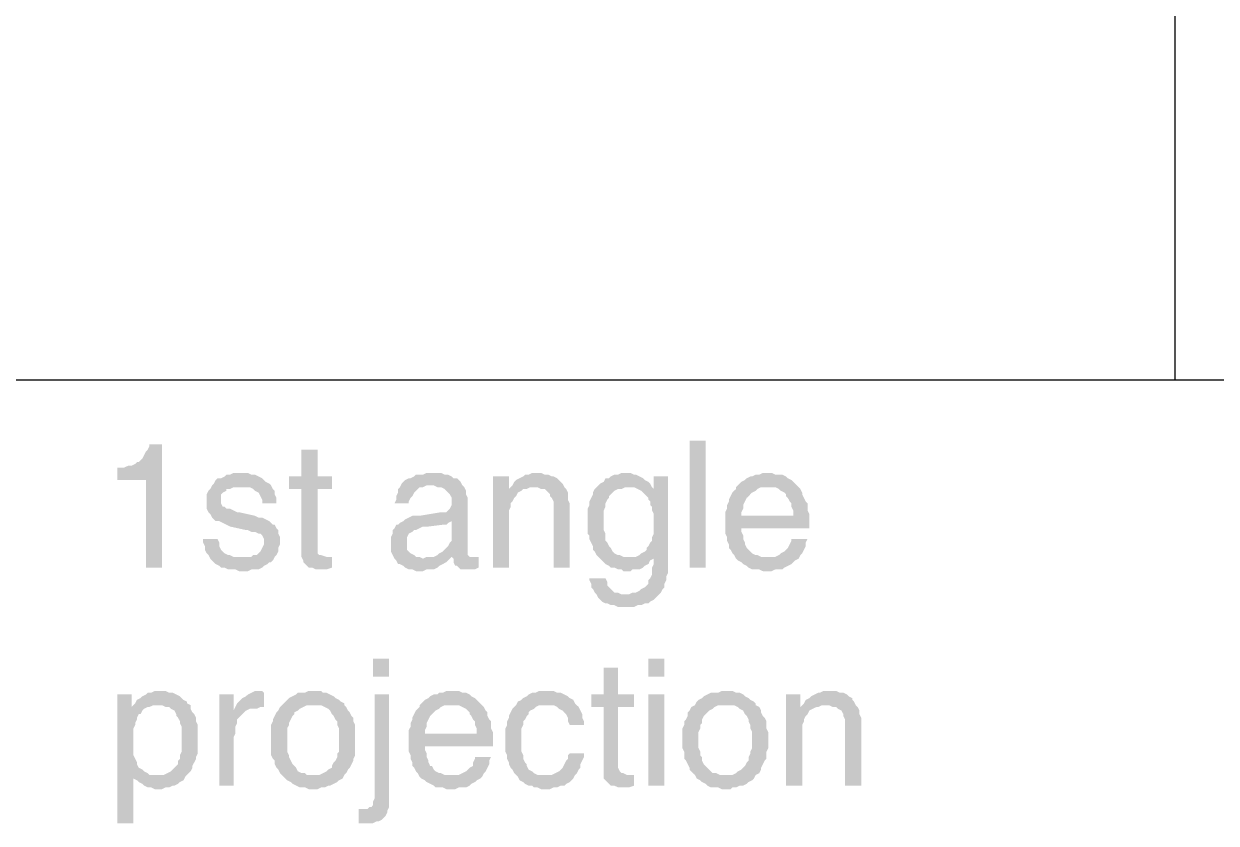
# Model space of a CAD drawing. Header units: millimetres. Extents: x 7018 to 13530, y 4187 to 5692.
# Drawn here: x 13427.68 to 13457.77, y 4975.72 to 4995.91 of the extents above; entities that cross this region are included whole.
import ezdxf

# ---------------------------------------------------------------- set-up
doc = ezdxf.new("R2010")
doc.units = ezdxf.units.MM

msp = doc.modelspace()

# ---------------------------------------------------------------- hatches: boundary and pattern name
at = {"transparency": 33554559}
for points in [[(13431.164, 4985.287), (13430.848, 4985.287), (13430.848, 4985.242), (13430.803, 4985.152), (13430.758, 4985.107), (13430.713, 4985.016), (13430.668, 4984.926), (13430.623, 4984.881), (13430.577, 4984.836), (13430.532, 4984.836), (13430.487, 4984.791), (13430.397, 4984.746), (13430.307, 4984.746), (13430.216, 4984.701), (13430.036, 4984.701), (13430.036, 4984.385), (13430.758, 4984.385), (13430.758, 4982.173), (13431.164, 4982.173)], [(13444.478, 4982.173), (13444.478, 4985.378), (13444.884, 4985.378), (13444.884, 4982.173)], [(13435.091, 4985.152), (13434.684, 4985.152), (13434.684, 4984.475), (13434.369, 4984.475), (13434.369, 4984.159), (13434.684, 4984.159), (13434.684, 4982.444), (13434.73, 4982.354), (13434.73, 4982.309), (13434.775, 4982.263), (13434.82, 4982.218), (13434.865, 4982.173), (13434.955, 4982.173), (13435.046, 4982.128), (13435.316, 4982.128), (13435.452, 4982.173), (13435.452, 4982.444), (13435.316, 4982.444), (13435.181, 4982.489), (13435.136, 4982.489), (13435.091, 4982.534), (13435.091, 4984.159), (13435.452, 4984.159), (13435.452, 4984.475), (13435.091, 4984.475)], [(13433.15, 4984.565), (13432.969, 4984.565), (13432.879, 4984.52), (13432.789, 4984.52), (13432.744, 4984.475), (13432.654, 4984.43), (13432.563, 4984.43), (13432.518, 4984.385), (13432.473, 4984.294), (13432.428, 4984.249), (13432.383, 4984.159), (13432.338, 4984.114), (13432.292, 4984.024), (13432.292, 4983.662), (13432.338, 4983.572), (13432.383, 4983.527), (13432.428, 4983.437), (13432.473, 4983.392), (13432.518, 4983.347), (13432.608, 4983.347), (13432.699, 4983.301), (13432.789, 4983.256), (13432.879, 4983.211), (13433.285, 4983.121), (13433.331, 4983.121), (13433.421, 4983.076), (13433.511, 4983.076), (13433.601, 4983.031), (13433.646, 4983.031), (13433.692, 4982.986), (13433.737, 4982.895), (13433.737, 4982.76), (13433.692, 4982.67), (13433.646, 4982.579), (13433.601, 4982.534), (13433.556, 4982.489), (13433.466, 4982.489), (13433.421, 4982.444), (13433.195, 4982.444), (13432.383, 4982.399), (13432.428, 4982.354), (13432.473, 4982.309), (13432.518, 4982.263), (13432.608, 4982.218), (13432.654, 4982.173), (13432.744, 4982.173), (13432.834, 4982.128), (13433.015, 4982.128), (13433.105, 4982.083), (13433.331, 4982.083), (13433.421, 4982.128), (13433.601, 4982.128), (13433.692, 4982.173), (13433.737, 4982.218), (13433.827, 4982.263), (13433.872, 4982.309), (13433.917, 4982.309), (13433.962, 4982.354), (13434.008, 4982.444), (13434.053, 4982.489), (13434.098, 4982.579), (13434.098, 4982.67), (13434.143, 4982.76), (13434.143, 4982.85), (13434.143, 4982.94), (13434.098, 4983.031), (13434.098, 4983.121), (13434.053, 4983.166), (13434.008, 4983.256), (13433.962, 4983.256), (13433.917, 4983.301), (13433.872, 4983.347), (13433.782, 4983.392), (13433.692, 4983.437), (13433.601, 4983.437), (13433.511, 4983.482), (13433.105, 4983.572), (13433.06, 4983.572), (13432.969, 4983.617), (13432.879, 4983.662), (13432.789, 4983.662), (13432.744, 4983.708), (13432.699, 4983.708), (13432.654, 4983.798), (13432.654, 4984.024), (13432.699, 4984.069), (13432.789, 4984.114), (13432.789, 4984.159), (13432.879, 4984.159), (13432.969, 4984.204), (13433.15, 4984.204), (13433.917, 4984.249), (13433.872, 4984.294), (13433.782, 4984.339), (13433.737, 4984.385), (13433.692, 4984.43), (13433.601, 4984.475), (13433.511, 4984.52), (13433.421, 4984.52), (13433.331, 4984.565), (13433.24, 4984.565)], [(13438.024, 4984.565), (13437.844, 4984.565), (13437.753, 4984.52), (13437.573, 4984.52), (13437.528, 4984.475), (13437.438, 4984.43), (13437.392, 4984.43), (13437.302, 4984.385), (13437.257, 4984.339), (13437.212, 4984.294), (13437.167, 4984.204), (13437.122, 4984.159), (13437.122, 4984.069), (13437.076, 4983.978), (13437.076, 4983.888), (13437.031, 4983.798), (13437.392, 4983.798), (13437.392, 4983.843), (13437.438, 4983.933), (13437.483, 4983.978), (13437.528, 4984.069), (13437.573, 4984.114), (13437.618, 4984.159), (13437.663, 4984.204), (13437.753, 4984.204), (13437.844, 4984.249), (13438.746, 4984.249), (13438.701, 4984.339), (13438.656, 4984.385), (13438.611, 4984.43), (13438.521, 4984.43), (13438.476, 4984.475), (13438.385, 4984.52), (13438.295, 4984.52), (13438.205, 4984.565), (13438.115, 4984.565)], [(13440.642, 4984.565), (13440.507, 4984.565), (13440.416, 4984.52), (13440.326, 4984.52), (13440.281, 4984.475), (13440.191, 4984.43), (13440.1, 4984.385), (13440.055, 4984.339), (13440.01, 4984.249), (13439.92, 4984.159), (13440.236, 4984.114), (13440.281, 4984.159), (13440.371, 4984.159), (13440.461, 4984.204), (13441.319, 4984.204), (13441.274, 4984.294), (13441.229, 4984.339), (13441.184, 4984.385), (13441.138, 4984.43), (13441.048, 4984.475), (13441.003, 4984.475), (13440.913, 4984.52), (13440.822, 4984.52), (13440.732, 4984.565)], [(13442.899, 4984.565), (13442.763, 4984.565), (13442.673, 4984.52), (13442.583, 4984.52), (13442.492, 4984.475), (13442.447, 4984.43), (13442.357, 4984.43), (13442.312, 4984.339), (13442.222, 4984.294), (13442.176, 4984.249), (13442.131, 4984.204), (13443.079, 4984.204), (13443.169, 4984.159), (13443.26, 4984.114), (13443.576, 4984.159), (13443.53, 4984.204), (13443.53, 4984.204), (13443.485, 4984.294), (13443.44, 4984.339), (13443.35, 4984.385), (13443.305, 4984.43), (13443.214, 4984.475), (13443.124, 4984.52), (13443.079, 4984.52), (13442.989, 4984.565)], [(13446.464, 4984.565), (13446.329, 4984.565), (13446.238, 4984.52), (13446.148, 4984.52), (13446.058, 4984.475), (13446.013, 4984.475), (13445.922, 4984.43), (13445.877, 4984.385), (13445.787, 4984.339), (13445.742, 4984.294), (13445.652, 4984.204), (13446.645, 4984.204), (13446.735, 4984.159), (13446.78, 4984.114), (13446.87, 4984.069), (13446.915, 4984.024), (13446.915, 4983.978), (13446.96, 4983.933), (13447.006, 4983.843), (13447.051, 4983.798), (13447.051, 4983.708), (13447.096, 4983.617), (13447.096, 4983.482), (13445.381, 4983.482), (13445.381, 4983.031), (13445.426, 4982.94), (13445.426, 4982.85), (13445.471, 4982.76), (13445.471, 4982.67), (13445.516, 4982.624), (13445.561, 4982.534), (13445.606, 4982.489), (13445.652, 4982.399), (13446.464, 4982.444), (13446.283, 4982.444), (13446.193, 4982.489), (13446.148, 4982.489), (13446.058, 4982.534), (13446.013, 4982.579), (13445.922, 4982.67), (13445.922, 4982.67), (13445.877, 4982.76), (13445.877, 4982.805), (13445.832, 4982.895), (13445.832, 4982.986), (13445.787, 4983.076), (13445.787, 4983.166), (13447.502, 4983.166), (13447.502, 4983.527), (13447.457, 4983.617), (13447.457, 4983.798), (13447.412, 4983.843), (13447.367, 4983.933), (13447.321, 4984.024), (13447.321, 4984.069), (13447.276, 4984.159), (13447.231, 4984.204), (13447.186, 4984.249), (13447.096, 4984.339), (13447.051, 4984.385), (13446.96, 4984.43), (13446.915, 4984.475), (13446.825, 4984.52), (13446.645, 4984.52), (13446.554, 4984.565)], [(13439.92, 4984.475), (13439.514, 4984.475), (13439.514, 4982.173), (13439.92, 4982.173), (13439.92, 4983.392), (13439.92, 4983.617), (13439.965, 4983.708), (13439.965, 4983.798), (13440.01, 4983.843), (13440.055, 4983.933), (13440.1, 4983.978), (13440.1, 4983.978), (13440.145, 4984.069), (13440.236, 4984.114), (13439.92, 4984.159)], [(13443.937, 4984.475), (13443.576, 4984.475), (13443.576, 4984.159), (13443.26, 4984.114), (13443.305, 4984.069), (13443.35, 4984.024), (13443.44, 4983.933), (13443.44, 4983.888), (13443.485, 4983.843), (13443.485, 4983.753), (13443.53, 4983.708), (13443.53, 4983.617), (13443.576, 4983.527), (13443.576, 4983.031), (13443.53, 4982.94), (13443.53, 4982.85), (13443.485, 4982.805), (13443.44, 4982.715), (13443.395, 4982.67), (13443.395, 4982.624), (13443.35, 4982.579), (13443.26, 4982.534), (13443.214, 4982.489), (13443.124, 4982.444), (13442.944, 4982.444), (13443.576, 4982.399), (13443.576, 4982.263), (13443.53, 4982.173), (13443.53, 4981.993), (13443.485, 4981.902), (13443.44, 4981.857), (13443.44, 4981.767), (13443.395, 4981.722), (13443.35, 4981.677), (13443.26, 4981.632), (13443.214, 4981.586), (13443.124, 4981.541), (13443.034, 4981.541), (13442.944, 4981.496), (13442.853, 4981.496), (13443.711, 4981.496), (13443.756, 4981.541), (13443.801, 4981.632), (13443.846, 4981.677), (13443.846, 4981.767), (13443.891, 4981.857), (13443.891, 4981.947), (13443.937, 4982.038), (13443.937, 4982.309)], [(13433.917, 4984.249), (13433.15, 4984.204), (13433.376, 4984.204), (13433.466, 4984.159), (13433.511, 4984.114), (13433.511, 4984.114), (13433.601, 4984.069), (13433.646, 4983.978), (13433.692, 4983.888), (13433.692, 4983.798), (13434.053, 4983.798), (13434.053, 4983.933), (13434.008, 4984.024), (13434.008, 4984.114), (13433.962, 4984.159)], [(13438.746, 4984.249), (13437.934, 4984.249), (13438.024, 4984.249), (13438.115, 4984.204), (13438.205, 4984.204), (13438.295, 4984.159), (13438.34, 4984.114), (13438.385, 4984.069), (13438.43, 4984.024), (13438.476, 4983.933), (13438.476, 4983.753), (13438.43, 4983.662), (13438.385, 4983.617), (13438.34, 4983.572), (13438.205, 4983.572), (13437.663, 4983.482), (13437.483, 4983.482), (13437.392, 4983.437), (13437.302, 4983.392), (13437.257, 4983.347), (13438.476, 4983.347), (13438.476, 4982.94), (13438.476, 4982.85), (13438.43, 4982.805), (13438.385, 4982.715), (13438.34, 4982.67), (13438.25, 4982.579), (13438.25, 4982.579), (13438.16, 4982.534), (13438.115, 4982.489), (13438.024, 4982.444), (13437.844, 4982.444), (13437.753, 4982.399), (13437.031, 4982.399), (13437.076, 4982.354), (13437.122, 4982.263), (13437.167, 4982.263), (13437.257, 4982.218), (13437.302, 4982.173), (13437.392, 4982.128), (13437.483, 4982.128), (13437.573, 4982.083), (13437.753, 4982.083), (13437.844, 4982.128), (13438.024, 4982.128), (13438.115, 4982.173), (13438.16, 4982.218), (13438.25, 4982.263), (13438.34, 4982.309), (13438.385, 4982.354), (13438.43, 4982.399), (13438.476, 4982.444), (13438.927, 4982.444), (13438.882, 4982.489), (13438.882, 4983.933), (13438.837, 4984.024), (13438.837, 4984.114), (13438.792, 4984.204)], [(13441.319, 4984.204), (13440.552, 4984.204), (13440.642, 4984.204), (13440.732, 4984.159), (13440.822, 4984.159), (13440.868, 4984.114), (13440.913, 4984.069), (13440.958, 4984.024), (13440.958, 4983.978), (13441.003, 4983.933), (13441.048, 4983.843), (13441.048, 4982.173), (13441.454, 4982.173), (13441.454, 4983.798), (13441.409, 4983.888), (13441.409, 4984.069), (13441.364, 4984.159)], [(13442.131, 4984.204), (13442.086, 4984.159), (13442.041, 4984.069), (13442.041, 4984.024), (13441.996, 4983.933), (13441.951, 4983.843), (13441.951, 4983.753), (13441.906, 4983.662), (13441.906, 4983.031), (13441.951, 4982.986), (13441.951, 4982.895), (13441.996, 4982.805), (13442.041, 4982.715), (13442.041, 4982.624), (13442.086, 4982.579), (13442.131, 4982.489), (13442.176, 4982.444), (13442.222, 4982.399), (13442.312, 4982.309), (13442.357, 4982.263), (13442.447, 4982.218), (13442.492, 4982.173), (13442.583, 4982.173), (13442.673, 4982.128), (13442.763, 4982.128), (13442.808, 4982.083), (13442.989, 4982.083), (13443.034, 4982.128), (13443.214, 4982.128), (13443.305, 4982.173), (13443.35, 4982.218), (13443.44, 4982.263), (13443.485, 4982.354), (13443.576, 4982.399), (13443.576, 4982.399), (13442.944, 4982.444), (13442.808, 4982.444), (13442.718, 4982.489), (13442.673, 4982.489), (13442.583, 4982.534), (13442.537, 4982.579), (13442.492, 4982.67), (13442.447, 4982.715), (13442.402, 4982.805), (13442.357, 4982.85), (13442.357, 4983.031), (13442.312, 4983.121), (13442.312, 4983.617), (13442.357, 4983.708), (13442.357, 4983.798), (13442.402, 4983.888), (13442.447, 4983.933), (13442.447, 4983.978), (13442.492, 4984.024), (13442.537, 4984.069), (13442.583, 4984.114), (13442.673, 4984.159), (13442.763, 4984.159), (13442.853, 4984.204), (13442.944, 4984.204)], [(13445.652, 4984.204), (13445.652, 4984.159), (13445.606, 4984.114), (13445.561, 4984.069), (13445.516, 4983.978), (13445.471, 4983.888), (13445.471, 4983.843), (13445.426, 4983.753), (13445.426, 4983.662), (13445.381, 4983.572), (13445.381, 4983.482), (13445.787, 4983.482), (13445.787, 4983.572), (13445.832, 4983.662), (13445.832, 4983.753), (13445.877, 4983.843), (13445.922, 4983.933), (13445.968, 4983.978), (13446.013, 4984.024), (13446.058, 4984.069), (13446.148, 4984.114), (13446.193, 4984.159), (13446.283, 4984.204), (13446.464, 4984.204)], [(13437.257, 4983.347), (13437.167, 4983.301), (13437.122, 4983.256), (13437.076, 4983.256), (13437.031, 4983.166), (13436.986, 4983.121), (13436.986, 4983.031), (13436.941, 4982.94), (13436.941, 4982.76), (13436.941, 4982.579), (13436.986, 4982.489), (13437.031, 4982.399), (13437.753, 4982.399), (13437.663, 4982.444), (13437.573, 4982.444), (13437.528, 4982.489), (13437.438, 4982.534), (13437.392, 4982.579), (13437.347, 4982.624), (13437.347, 4982.94), (13437.392, 4983.031), (13437.483, 4983.076), (13437.528, 4983.121), (13437.573, 4983.121), (13437.663, 4983.166), (13437.753, 4983.211), (13437.889, 4983.211), (13438.25, 4983.256), (13438.34, 4983.256), (13438.385, 4983.301), (13438.476, 4983.347)], [(13432.563, 4982.895), (13432.202, 4982.895), (13432.202, 4982.805), (13432.247, 4982.715), (13432.247, 4982.624), (13432.292, 4982.534), (13432.338, 4982.489), (13432.383, 4982.399), (13433.195, 4982.444), (13432.969, 4982.444), (13432.879, 4982.489), (13432.834, 4982.489), (13432.744, 4982.534), (13432.699, 4982.579), (13432.654, 4982.624), (13432.608, 4982.715), (13432.608, 4982.805)], [(13447.457, 4982.895), (13447.051, 4982.895), (13447.051, 4982.85), (13447.006, 4982.76), (13446.96, 4982.67), (13446.915, 4982.624), (13446.87, 4982.579), (13446.78, 4982.534), (13446.735, 4982.489), (13446.645, 4982.444), (13446.464, 4982.444), (13445.652, 4982.399), (13445.652, 4982.399), (13445.697, 4982.354), (13445.787, 4982.309), (13445.832, 4982.263), (13445.922, 4982.218), (13445.968, 4982.173), (13446.058, 4982.128), (13446.238, 4982.128), (13446.329, 4982.083), (13446.554, 4982.083), (13446.645, 4982.128), (13446.825, 4982.128), (13446.87, 4982.173), (13446.96, 4982.218), (13447.051, 4982.263), (13447.096, 4982.309), (13447.141, 4982.354), (13447.231, 4982.399), (13447.276, 4982.489), (13447.321, 4982.534), (13447.367, 4982.624), (13447.412, 4982.715), (13447.412, 4982.805)], [(13438.927, 4982.444), (13438.476, 4982.444), (13438.521, 4982.399), (13439.017, 4982.444), (13438.972, 4982.444)], [(13439.153, 4982.444), (13439.017, 4982.444), (13438.521, 4982.399), (13438.521, 4982.309), (13438.566, 4982.218), (13438.611, 4982.218), (13438.656, 4982.173), (13438.701, 4982.128), (13439.062, 4982.128), (13439.153, 4982.173)], [(13442.357, 4981.902), (13441.951, 4981.902), (13441.951, 4981.857), (13441.996, 4981.767), (13441.996, 4981.677), (13442.041, 4981.632), (13442.086, 4981.541), (13442.131, 4981.496), (13442.176, 4981.406), (13442.222, 4981.361), (13442.267, 4981.316), (13442.357, 4981.27), (13442.402, 4981.27), (13442.492, 4981.225), (13442.583, 4981.225), (13442.673, 4981.18), (13443.079, 4981.18), (13443.169, 4981.225), (13443.26, 4981.225), (13443.35, 4981.27), (13443.44, 4981.27), (13443.485, 4981.316), (13443.576, 4981.361), (13443.621, 4981.406), (13443.666, 4981.451), (13443.711, 4981.496), (13442.763, 4981.496), (13442.673, 4981.541), (13442.583, 4981.541), (13442.537, 4981.586), (13442.492, 4981.632), (13442.402, 4981.722), (13442.402, 4981.812)], [(13436.896, 4979.42), (13436.896, 4979.871), (13436.49, 4979.871), (13436.49, 4979.42)], [(13443.846, 4979.42), (13443.846, 4979.871), (13443.44, 4979.871), (13443.44, 4979.42)], [(13442.673, 4979.646), (13442.312, 4979.646), (13442.312, 4978.969), (13441.996, 4978.969), (13441.996, 4978.653), (13442.312, 4978.653), (13442.312, 4976.848), (13442.357, 4976.802), (13442.402, 4976.757), (13442.447, 4976.712), (13442.492, 4976.667), (13442.583, 4976.667), (13442.673, 4976.622), (13442.944, 4976.622), (13443.079, 4976.667), (13443.079, 4976.938), (13442.899, 4976.938), (13442.808, 4976.983), (13442.763, 4976.983), (13442.718, 4977.028), (13442.673, 4977.118), (13442.673, 4978.653), (13443.079, 4978.653), (13443.079, 4978.969), (13442.673, 4978.969)], [(13430.397, 4978.969), (13430.036, 4978.969), (13430.036, 4975.719), (13430.442, 4975.719), (13430.442, 4976.893), (13431.029, 4976.938), (13430.848, 4976.938), (13430.803, 4976.983), (13430.713, 4977.028), (13430.668, 4977.073), (13430.577, 4977.118), (13430.532, 4977.209), (13430.532, 4977.254), (13430.487, 4977.344), (13430.442, 4977.434), (13430.442, 4978.111), (13430.487, 4978.201), (13430.487, 4978.247), (13430.532, 4978.337), (13430.532, 4978.382), (13430.577, 4978.472), (13430.623, 4978.472), (13430.668, 4978.563), (13430.713, 4978.608), (13430.803, 4978.653), (13430.397, 4978.653)], [(13431.074, 4979.059), (13430.984, 4979.059), (13430.893, 4979.014), (13430.803, 4979.014), (13430.758, 4978.969), (13430.668, 4978.924), (13430.623, 4978.878), (13430.532, 4978.833), (13430.487, 4978.743), (13430.442, 4978.698), (13430.397, 4978.653), (13430.848, 4978.653), (13430.939, 4978.698), (13431.029, 4978.698), (13431.796, 4978.743), (13431.796, 4978.788), (13431.706, 4978.833), (13431.661, 4978.878), (13431.616, 4978.924), (13431.525, 4978.969), (13431.435, 4979.014), (13431.345, 4979.014), (13431.254, 4979.059), (13431.164, 4979.059)], [(13432.969, 4978.969), (13432.608, 4978.969), (13432.608, 4976.667), (13432.969, 4976.667), (13432.969, 4977.886), (13433.015, 4977.976), (13433.015, 4978.156), (13433.06, 4978.247), (13433.06, 4978.337), (13433.105, 4978.382), (13433.15, 4978.427), (13433.195, 4978.472), (13433.24, 4978.517), (13433.285, 4978.563), (13432.969, 4978.563)], [(13433.601, 4979.059), (13433.511, 4979.059), (13433.421, 4979.014), (13433.331, 4978.969), (13433.285, 4978.924), (13433.195, 4978.878), (13433.15, 4978.833), (13433.06, 4978.743), (13433.06, 4978.743), (13433.015, 4978.653), (13433.737, 4978.653), (13433.737, 4979.014), (13433.692, 4979.059)], [(13434.955, 4979.059), (13434.865, 4979.059), (13434.775, 4979.014), (13434.594, 4979.014), (13434.549, 4978.969), (13434.459, 4978.924), (13434.369, 4978.878), (13434.323, 4978.833), (13434.278, 4978.788), (13434.188, 4978.698), (13434.188, 4978.698), (13434.143, 4978.653), (13434.098, 4978.563), (13434.053, 4978.517), (13434.008, 4978.427), (13433.962, 4978.337), (13433.962, 4978.292), (13433.917, 4978.201), (13433.917, 4977.434), (13433.962, 4977.344), (13434.008, 4977.299), (13434.008, 4977.209), (13434.053, 4977.118), (13434.098, 4977.073), (13434.143, 4976.983), (13434.188, 4976.938), (13434.955, 4976.938), (13434.82, 4976.938), (13434.775, 4976.983), (13434.684, 4976.983), (13434.594, 4977.028), (13434.549, 4977.118), (13434.504, 4977.163), (13434.459, 4977.209), (13434.414, 4977.299), (13434.369, 4977.389), (13434.369, 4977.434), (13434.323, 4977.525), (13434.323, 4978.111), (13434.369, 4978.201), (13434.369, 4978.247), (13434.414, 4978.337), (13434.459, 4978.427), (13434.504, 4978.472), (13434.504, 4978.517), (13434.594, 4978.563), (13434.639, 4978.608), (13434.73, 4978.653), (13434.82, 4978.698), (13434.955, 4978.698), (13435.768, 4978.743), (13435.677, 4978.788), (13435.632, 4978.833), (13435.542, 4978.878), (13435.497, 4978.924), (13435.407, 4978.969), (13435.316, 4979.014), (13435.226, 4979.014), (13435.181, 4979.059), (13435.091, 4979.059)], [(13436.896, 4978.969), (13436.535, 4978.969), (13436.535, 4976.351), (13436.49, 4976.261), (13436.49, 4976.171), (13436.445, 4976.125), (13436.4, 4976.125), (13436.354, 4976.08), (13436.129, 4976.08), (13436.129, 4975.719), (13436.49, 4975.719), (13436.58, 4975.764), (13436.625, 4975.764), (13436.715, 4975.809), (13436.761, 4975.855), (13436.806, 4975.9), (13436.851, 4975.99), (13436.851, 4976.035), (13436.896, 4976.125), (13436.896, 4976.351)], [(13438.476, 4979.059), (13438.34, 4979.059), (13438.25, 4979.014), (13438.16, 4979.014), (13438.115, 4978.969), (13438.024, 4978.969), (13437.934, 4978.924), (13437.889, 4978.878), (13437.799, 4978.833), (13437.753, 4978.788), (13437.663, 4978.698), (13438.656, 4978.698), (13438.746, 4978.653), (13438.837, 4978.608), (13438.882, 4978.563), (13438.927, 4978.517), (13438.927, 4978.472), (13438.972, 4978.427), (13439.017, 4978.337), (13439.062, 4978.292), (13439.062, 4978.201), (13439.107, 4978.111), (13439.107, 4977.976), (13437.392, 4977.976), (13437.392, 4977.525), (13437.438, 4977.434), (13437.438, 4977.344), (13437.483, 4977.254), (13437.483, 4977.163), (13437.528, 4977.118), (13437.573, 4977.028), (13437.618, 4976.983), (13437.663, 4976.893), (13438.476, 4976.938), (13438.295, 4976.938), (13438.205, 4976.983), (13438.16, 4976.983), (13438.069, 4977.028), (13438.024, 4977.073), (13437.979, 4977.163), (13437.934, 4977.163), (13437.889, 4977.254), (13437.889, 4977.299), (13437.844, 4977.389), (13437.844, 4977.479), (13437.799, 4977.57), (13437.799, 4977.66), (13439.514, 4977.66), (13439.514, 4978.021), (13439.468, 4978.111), (13439.468, 4978.292), (13439.423, 4978.337), (13439.378, 4978.427), (13439.378, 4978.517), (13439.333, 4978.563), (13439.288, 4978.653), (13439.243, 4978.698), (13439.198, 4978.743), (13439.107, 4978.833), (13439.062, 4978.878), (13438.972, 4978.924), (13438.927, 4978.969), (13438.837, 4979.014), (13438.746, 4979.014), (13438.656, 4979.059), (13438.566, 4979.059)], [(13440.868, 4979.059), (13440.687, 4979.059), (13440.597, 4979.014), (13440.507, 4979.014), (13440.416, 4978.969), (13440.371, 4978.924), (13440.281, 4978.878), (13440.236, 4978.833), (13440.145, 4978.788), (13440.1, 4978.698), (13441.048, 4978.698), (13441.138, 4978.653), (13441.184, 4978.608), (13441.274, 4978.563), (13441.319, 4978.517), (13441.364, 4978.472), (13441.409, 4978.382), (13441.409, 4978.292), (13441.454, 4978.201), (13441.815, 4978.201), (13441.815, 4978.292), (13441.77, 4978.382), (13441.77, 4978.472), (13441.725, 4978.563), (13441.68, 4978.653), (13441.635, 4978.698), (13441.59, 4978.743), (13441.545, 4978.833), (13441.545, 4978.833), (13441.454, 4978.878), (13441.409, 4978.924), (13441.319, 4978.969), (13441.229, 4979.014), (13441.138, 4979.014), (13441.048, 4979.059), (13440.958, 4979.059)], [(13443.846, 4976.667), (13443.846, 4978.969), (13443.44, 4978.969), (13443.44, 4976.667)], [(13445.381, 4979.059), (13445.291, 4979.059), (13445.2, 4979.014), (13445.02, 4979.014), (13444.929, 4978.969), (13444.839, 4978.924), (13444.794, 4978.878), (13444.704, 4978.833), (13444.659, 4978.788), (13444.614, 4978.698), (13444.614, 4978.698), (13444.523, 4978.653), (13444.478, 4978.563), (13444.433, 4978.517), (13444.433, 4978.427), (13444.388, 4978.337), (13444.343, 4978.292), (13444.343, 4978.201), (13444.298, 4978.111), (13444.298, 4977.615), (13444.343, 4977.525), (13444.343, 4977.344), (13444.388, 4977.299), (13444.433, 4977.209), (13444.478, 4977.118), (13444.478, 4977.073), (13444.568, 4976.983), (13444.614, 4976.938), (13445.381, 4976.938), (13445.245, 4976.938), (13445.155, 4976.983), (13445.065, 4976.983), (13445.02, 4977.028), (13444.929, 4977.118), (13444.884, 4977.163), (13444.839, 4977.209), (13444.794, 4977.299), (13444.794, 4977.389), (13444.749, 4977.434), (13444.749, 4977.525), (13444.704, 4977.615), (13444.704, 4978.021), (13444.749, 4978.111), (13444.749, 4978.201), (13444.794, 4978.247), (13444.794, 4978.337), (13444.839, 4978.427), (13444.884, 4978.472), (13444.929, 4978.517), (13444.975, 4978.563), (13445.065, 4978.608), (13445.11, 4978.653), (13445.2, 4978.698), (13445.381, 4978.698), (13446.148, 4978.743), (13446.103, 4978.788), (13446.013, 4978.833), (13445.968, 4978.878), (13445.877, 4978.924), (13445.832, 4978.969), (13445.742, 4979.014), (13445.652, 4979.014), (13445.561, 4979.059), (13445.471, 4979.059)], [(13447.276, 4978.969), (13446.915, 4978.969), (13446.915, 4976.667), (13447.321, 4976.667), (13447.321, 4977.886), (13447.321, 4978.201), (13447.367, 4978.292), (13447.367, 4978.337), (13447.412, 4978.427), (13447.457, 4978.472), (13447.457, 4978.472), (13447.502, 4978.563), (13447.592, 4978.608), (13447.276, 4978.653)], [(13447.998, 4979.059), (13447.863, 4979.059), (13447.773, 4979.014), (13447.728, 4979.014), (13447.637, 4978.969), (13447.547, 4978.924), (13447.502, 4978.878), (13447.412, 4978.833), (13447.367, 4978.743), (13447.276, 4978.653), (13447.592, 4978.608), (13447.683, 4978.653), (13447.728, 4978.653), (13447.818, 4978.698), (13448.675, 4978.698), (13448.63, 4978.788), (13448.585, 4978.833), (13448.585, 4978.878), (13448.495, 4978.924), (13448.45, 4978.969), (13448.36, 4979.014), (13448.269, 4979.014), (13448.179, 4979.059), (13448.089, 4979.059)], [(13431.796, 4978.743), (13431.029, 4978.698), (13431.164, 4978.698), (13431.254, 4978.653), (13431.345, 4978.653), (13431.39, 4978.608), (13431.48, 4978.563), (13431.525, 4978.472), (13431.525, 4978.427), (13431.57, 4978.382), (13431.616, 4978.292), (13431.616, 4978.247), (13431.661, 4978.156), (13431.661, 4977.84), (13431.661, 4977.525), (13431.616, 4977.434), (13431.616, 4977.344), (13431.57, 4977.299), (13431.57, 4977.209), (13431.525, 4977.163), (13431.48, 4977.118), (13431.435, 4977.073), (13431.39, 4977.028), (13431.3, 4976.983), (13431.209, 4976.938), (13431.029, 4976.938), (13430.442, 4976.893), (13430.442, 4976.848), (13430.532, 4976.802), (13430.577, 4976.757), (13430.668, 4976.712), (13430.713, 4976.667), (13430.803, 4976.622), (13430.893, 4976.622), (13430.984, 4976.577), (13431.164, 4976.577), (13431.254, 4976.622), (13431.345, 4976.622), (13431.435, 4976.667), (13431.48, 4976.667), (13431.57, 4976.712), (13431.616, 4976.757), (13431.706, 4976.802), (13431.751, 4976.893), (13431.796, 4976.938), (13431.841, 4976.983), (13431.886, 4977.028), (13431.931, 4977.118), (13431.931, 4977.163), (13431.977, 4977.254), (13432.022, 4977.344), (13432.022, 4977.389), (13432.067, 4977.479), (13432.067, 4978.201), (13432.022, 4978.292), (13432.022, 4978.382), (13431.977, 4978.472), (13431.931, 4978.517), (13431.886, 4978.608), (13431.886, 4978.698)], [(13433.015, 4978.653), (13432.969, 4978.563), (13433.285, 4978.563), (13433.376, 4978.608), (13433.556, 4978.608), (13433.646, 4978.653)], [(13435.768, 4978.743), (13434.955, 4978.698), (13435.181, 4978.698), (13435.271, 4978.653), (13435.361, 4978.608), (13435.407, 4978.563), (13435.452, 4978.472), (13435.497, 4978.427), (13435.542, 4978.337), (13435.587, 4978.292), (13435.587, 4978.201), (13435.632, 4978.111), (13435.632, 4977.525), (13435.587, 4977.479), (13435.587, 4977.389), (13435.542, 4977.299), (13435.497, 4977.254), (13435.452, 4977.163), (13435.452, 4977.118), (13435.361, 4977.073), (13435.316, 4977.028), (13435.226, 4976.983), (13435.136, 4976.938), (13434.188, 4976.938), (13434.278, 4976.848), (13434.323, 4976.802), (13434.414, 4976.757), (13434.459, 4976.712), (13434.549, 4976.667), (13434.639, 4976.622), (13434.775, 4976.622), (13434.865, 4976.577), (13435.091, 4976.577), (13435.181, 4976.622), (13435.271, 4976.622), (13435.361, 4976.667), (13435.407, 4976.667), (13435.497, 4976.712), (13435.587, 4976.757), (13435.632, 4976.802), (13435.723, 4976.848), (13435.768, 4976.938), (13435.768, 4976.938), (13435.813, 4976.983), (13435.858, 4977.073), (13435.903, 4977.118), (13435.948, 4977.209), (13435.993, 4977.299), (13435.993, 4977.344), (13436.038, 4977.434), (13436.038, 4977.84), (13436.038, 4978.201), (13435.993, 4978.292), (13435.993, 4978.382), (13435.948, 4978.427), (13435.903, 4978.517), (13435.858, 4978.563), (13435.813, 4978.653), (13435.768, 4978.698)], [(13437.663, 4978.698), (13437.663, 4978.653), (13437.618, 4978.608), (13437.573, 4978.563), (13437.528, 4978.472), (13437.483, 4978.382), (13437.483, 4978.337), (13437.438, 4978.247), (13437.438, 4978.156), (13437.392, 4978.066), (13437.392, 4977.976), (13437.799, 4977.976), (13437.799, 4978.066), (13437.844, 4978.156), (13437.844, 4978.247), (13437.889, 4978.337), (13437.934, 4978.427), (13437.979, 4978.472), (13438.024, 4978.517), (13438.069, 4978.563), (13438.16, 4978.608), (13438.205, 4978.653), (13438.295, 4978.698), (13438.476, 4978.698)], [(13440.1, 4978.698), (13440.055, 4978.653), (13440.01, 4978.608), (13439.965, 4978.517), (13439.92, 4978.427), (13439.92, 4978.382), (13439.875, 4978.292), (13439.875, 4978.201), (13439.83, 4978.111), (13439.83, 4977.525), (13439.875, 4977.434), (13439.875, 4977.344), (13439.92, 4977.254), (13439.92, 4977.209), (13439.965, 4977.118), (13440.01, 4977.073), (13440.055, 4976.983), (13440.1, 4976.938), (13440.868, 4976.938), (13440.642, 4976.938), (13440.552, 4976.983), (13440.507, 4977.028), (13440.416, 4977.073), (13440.371, 4977.163), (13440.371, 4977.209), (13440.326, 4977.254), (13440.281, 4977.344), (13440.281, 4977.434), (13440.236, 4977.525), (13440.236, 4978.111), (13440.281, 4978.201), (13440.281, 4978.292), (13440.326, 4978.337), (13440.371, 4978.427), (13440.416, 4978.472), (13440.416, 4978.517), (13440.461, 4978.563), (13440.552, 4978.608), (13440.597, 4978.653), (13440.687, 4978.698), (13440.868, 4978.698)], [(13446.148, 4978.743), (13445.381, 4978.698), (13445.606, 4978.698), (13445.697, 4978.653), (13445.742, 4978.608), (13445.832, 4978.563), (13445.877, 4978.472), (13445.922, 4978.427), (13445.968, 4978.337), (13445.968, 4978.292), (13446.013, 4978.201), (13446.013, 4978.111), (13446.058, 4978.021), (13446.058, 4977.615), (13446.013, 4977.525), (13446.013, 4977.479), (13445.968, 4977.389), (13445.968, 4977.299), (13445.922, 4977.254), (13445.877, 4977.163), (13445.832, 4977.118), (13445.787, 4977.073), (13445.697, 4977.028), (13445.652, 4976.983), (13445.561, 4976.938), (13444.614, 4976.938), (13444.659, 4976.848), (13444.749, 4976.802), (13444.794, 4976.757), (13444.884, 4976.712), (13444.929, 4976.667), (13445.02, 4976.622), (13445.2, 4976.622), (13445.291, 4976.577), (13445.516, 4976.577), (13445.561, 4976.622), (13445.652, 4976.622), (13445.742, 4976.667), (13445.832, 4976.667), (13445.922, 4976.712), (13445.968, 4976.757), (13446.058, 4976.802), (13446.103, 4976.848), (13446.148, 4976.938), (13446.148, 4976.938), (13446.238, 4976.983), (13446.283, 4977.073), (13446.283, 4977.118), (13446.329, 4977.209), (13446.374, 4977.299), (13446.419, 4977.344), (13446.419, 4977.525), (13446.464, 4977.615), (13446.464, 4977.84), (13446.464, 4978.021), (13446.419, 4978.111), (13446.419, 4978.292), (13446.374, 4978.382), (13446.329, 4978.427), (13446.283, 4978.517), (13446.283, 4978.563), (13446.238, 4978.653), (13446.148, 4978.698)], [(13448.675, 4978.698), (13447.908, 4978.698), (13447.998, 4978.698), (13448.089, 4978.653), (13448.179, 4978.653), (13448.224, 4978.608), (13448.314, 4978.563), (13448.314, 4978.563), (13448.36, 4978.472), (13448.36, 4978.427), (13448.405, 4978.337), (13448.405, 4976.667), (13448.811, 4976.667), (13448.811, 4978.382), (13448.766, 4978.472), (13448.766, 4978.563), (13448.721, 4978.653)], [(13439.468, 4977.389), (13439.062, 4977.389), (13439.062, 4977.344), (13439.017, 4977.254), (13439.017, 4977.163), (13438.927, 4977.118), (13438.882, 4977.073), (13438.837, 4977.028), (13438.746, 4976.983), (13438.656, 4976.938), (13438.476, 4976.938), (13437.663, 4976.893), (13437.663, 4976.893), (13437.708, 4976.848), (13437.799, 4976.802), (13437.844, 4976.757), (13437.934, 4976.712), (13438.024, 4976.667), (13438.069, 4976.622), (13438.25, 4976.622), (13438.34, 4976.577), (13438.566, 4976.577), (13438.656, 4976.622), (13438.837, 4976.622), (13438.927, 4976.667), (13438.972, 4976.712), (13439.062, 4976.757), (13439.107, 4976.802), (13439.198, 4976.848), (13439.243, 4976.893), (13439.288, 4976.983), (13439.333, 4977.028), (13439.378, 4977.118), (13439.423, 4977.209), (13439.423, 4977.299)], [(13441.815, 4977.479), (13441.454, 4977.479), (13441.409, 4977.434), (13441.409, 4977.344), (13441.364, 4977.299), (13441.319, 4977.209), (13441.274, 4977.118), (13441.229, 4977.073), (13441.184, 4977.028), (13441.093, 4976.983), (13441.003, 4976.938), (13440.1, 4976.938), (13440.145, 4976.893), (13440.191, 4976.802), (13440.281, 4976.757), (13440.326, 4976.712), (13440.416, 4976.667), (13440.507, 4976.667), (13440.552, 4976.622), (13440.642, 4976.622), (13440.732, 4976.577), (13440.958, 4976.577), (13441.048, 4976.622), (13441.138, 4976.622), (13441.229, 4976.667), (13441.319, 4976.667), (13441.364, 4976.712), (13441.454, 4976.757), (13441.499, 4976.802), (13441.545, 4976.848), (13441.59, 4976.938), (13441.635, 4976.983), (13441.68, 4977.073), (13441.725, 4977.118), (13441.725, 4977.209), (13441.77, 4977.299), (13441.815, 4977.389)]]:
    msp.add_hatch(color=256, dxfattribs=at).paths.add_polyline_path(points)

# ---------------------------------------------------------------- linework, layer by layer
msp.add_line((13456.724, 5242.873), (13456.724, 4986.912))
msp.add_lwpolyline([(13129.437, 4986.912), (13525.875, 4986.912)])

doc.saveas('drawing.dxf')
